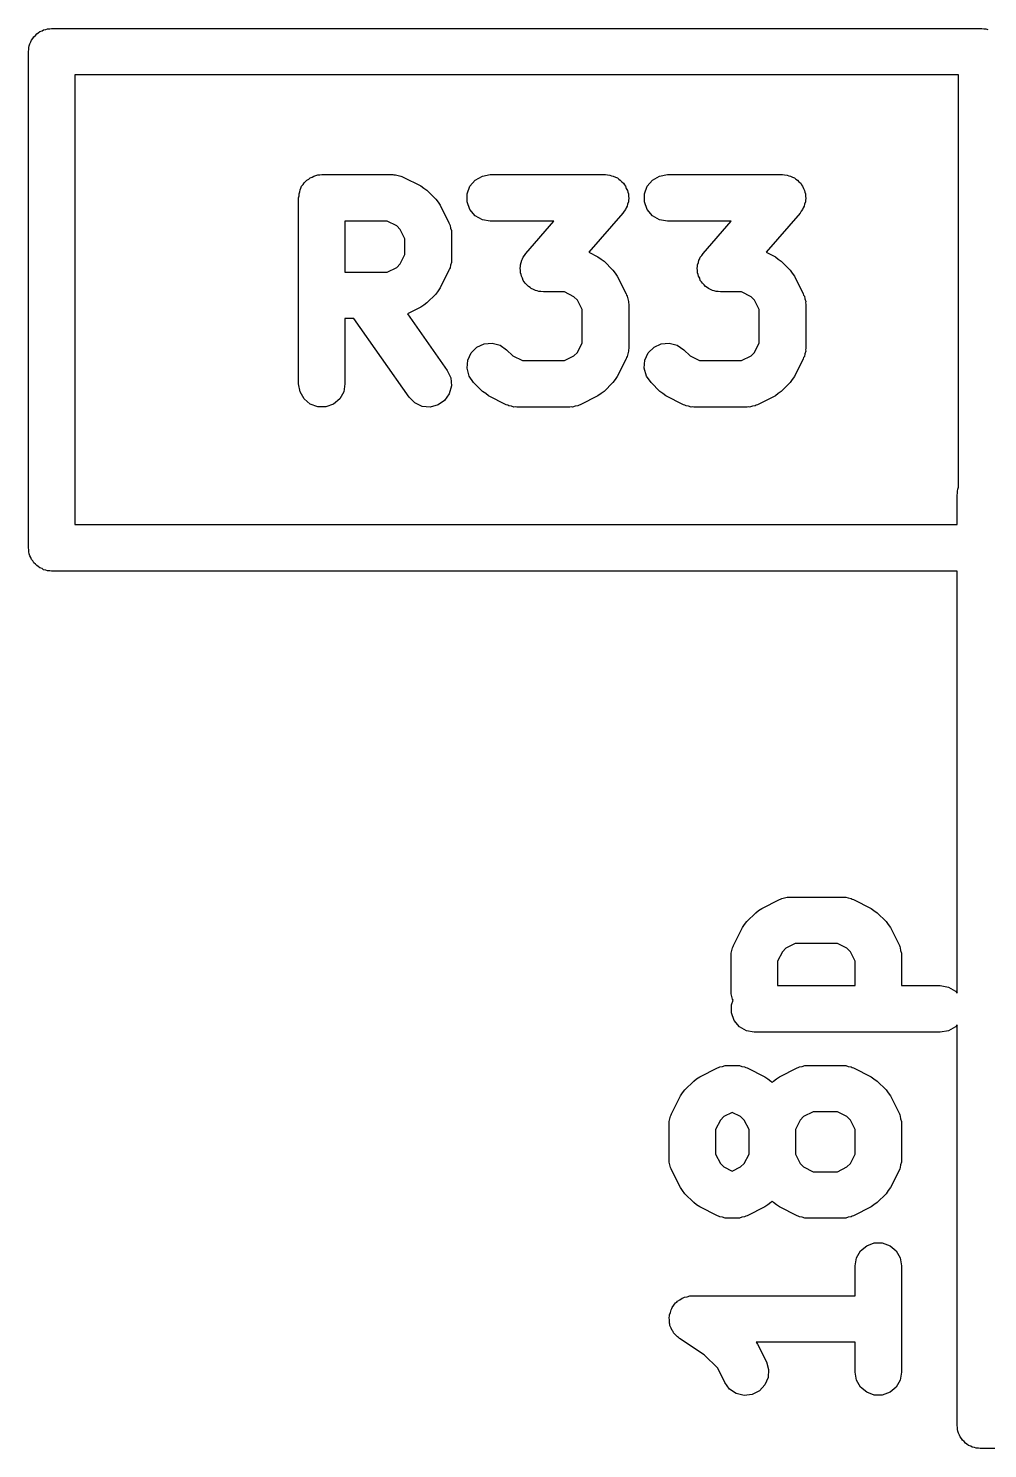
# Model space of a CAD drawing. Extents: x 10 to 287, y -200 to -10.
# Drawn here: x 182.825 to 185.918, y -65.705 to -61.125 of the extents above; entities that cross this region are included whole.
import ezdxf

# ---------------------------------------------------------------- set-up
doc = ezdxf.new("R2010")
doc.units = 0
doc.header["$MEASUREMENT"] = 0
doc.layers.add('BLACK', color=7, linetype='CONTINUOUS')

msp = doc.modelspace()

# ---------------------------------------------------------------- linework, layer by layer
at = {"layer": 'Black'}
for p, q in [((182.852, -61.1425), (182.857, -61.1393)), ((182.857, -61.1393), (182.862, -61.135)), ((182.862, -61.135), (182.869, -61.1328)), ((182.869, -61.1328), (182.874, -61.1295)), ((182.874, -61.1295), (182.881, -61.1284)), ((182.881, -61.1284), (182.887, -61.1261)), ((182.887, -61.1261), (182.894, -61.1261)), ((182.894, -61.1261), (182.9, -61.125)), ((182.9, -61.125), (185.9, -61.125)), ((185.9, -61.125), (185.906, -61.1261)), ((185.906, -61.1261), (185.913, -61.1261)), ((185.913, -61.1261), (185.919, -61.1284)), ((182.826, -61.187), (182.828, -61.1808)), ((182.828, -61.1808), (182.83, -61.1743)), ((182.83, -61.1743), (182.833, -61.1687)), ((182.833, -61.1687), (182.835, -61.1625)), ((182.835, -61.1625), (182.839, -61.1575)), ((182.839, -61.1575), (182.843, -61.1518)), ((182.843, -61.1518), (182.848, -61.1476)), ((182.848, -61.1476), (182.852, -61.1425)), ((182.825, -61.2), (182.826, -61.1935)), ((182.825, -62.8), (182.825, -61.2)), ((182.826, -61.1935), (182.826, -61.187)), ((182.975, -61.275), (182.975, -62.725)), ((185.825, -61.275), (182.975, -61.275)), ((185.825, -62.6033), (185.825, -61.275)), ((183.752, -61.5998), (183.758, -61.5976)), ((183.758, -61.5976), (183.765, -61.5976)), ((183.765, -61.5976), (183.771, -61.5964)), ((183.771, -61.5964), (184, -61.5964)), ((184, -61.5964), (184.004, -61.5972)), ((184.004, -61.5972), (184.009, -61.5969)), ((184.009, -61.5969), (184.017, -61.5994)), ((184.289, -61.601), (184.314, -61.5964)), ((184.314, -61.5964), (184.686, -61.5964)), ((184.686, -61.5964), (184.693, -61.5977)), ((184.693, -61.5977), (184.7, -61.5979)), ((184.7, -61.5979), (184.706, -61.5999)), ((184.86, -61.601), (184.886, -61.5964)), ((184.886, -61.5964), (185.257, -61.5964)), ((185.257, -61.5964), (185.264, -61.5977)), ((185.264, -61.5977), (185.272, -61.5979)), ((185.272, -61.5979), (185.277, -61.5999)), ((183.701, -61.6458), (183.704, -61.6401)), ((183.704, -61.6401), (183.706, -61.6339)), ((183.706, -61.6339), (183.711, -61.6289)), ((183.711, -61.6289), (183.714, -61.6232)), ((183.714, -61.6232), (183.719, -61.619)), ((183.719, -61.619), (183.723, -61.614)), ((183.723, -61.614), (183.729, -61.6107)), ((183.729, -61.6107), (183.734, -61.6065)), ((183.734, -61.6065), (183.74, -61.6042)), ((183.74, -61.6042), (183.746, -61.601)), ((183.746, -61.601), (183.752, -61.5998)), ((184.017, -61.5994), (184.026, -61.601)), ((184.026, -61.601), (184.029, -61.6031)), ((184.029, -61.6031), (184.034, -61.6043)), ((184.034, -61.6043), (184.091, -61.6329)), ((184.091, -61.6329), (184.1, -61.6401)), ((184.1, -61.6401), (184.11, -61.647)), ((184.24, -61.6584), (184.249, -61.6339)), ((184.249, -61.6339), (184.266, -61.614)), ((184.266, -61.614), (184.289, -61.601)), ((184.706, -61.5999), (184.711, -61.601)), ((184.711, -61.601), (184.718, -61.6046)), ((184.718, -61.6046), (184.725, -61.6073)), ((184.725, -61.6073), (184.729, -61.6111)), ((184.729, -61.6111), (184.734, -61.614)), ((184.734, -61.614), (184.739, -61.6196)), ((184.739, -61.6196), (184.744, -61.6244)), ((184.744, -61.6244), (184.747, -61.6295)), ((184.747, -61.6295), (184.751, -61.6339)), ((184.751, -61.6339), (184.753, -61.6408)), ((184.753, -61.6408), (184.757, -61.6472)), ((184.812, -61.6584), (184.821, -61.6339)), ((184.821, -61.6339), (184.838, -61.614)), ((184.838, -61.614), (184.86, -61.601)), ((185.277, -61.5999), (185.283, -61.601)), ((185.283, -61.601), (185.289, -61.6046)), ((185.289, -61.6046), (185.296, -61.6073)), ((185.296, -61.6073), (185.3, -61.6111)), ((185.3, -61.6111), (185.305, -61.614)), ((185.305, -61.614), (185.31, -61.6196)), ((185.31, -61.6196), (185.316, -61.6244)), ((185.316, -61.6244), (185.318, -61.6295)), ((185.318, -61.6295), (185.322, -61.6339)), ((185.322, -61.6339), (185.325, -61.6408)), ((185.325, -61.6408), (185.328, -61.6472)), ((183.696, -61.6714), (183.698, -61.665)), ((183.696, -62.2714), (183.696, -61.6714)), ((183.698, -61.6584), (183.7, -61.6522)), ((183.698, -61.665), (183.698, -61.6584)), ((183.7, -61.6522), (183.701, -61.6458)), ((184.11, -61.647), (184.139, -61.6755)), ((184.139, -61.6755), (184.146, -61.6854)), ((184.146, -61.6854), (184.153, -61.695)), ((184.24, -61.6845), (184.24, -61.6584)), ((184.249, -61.7089), (184.24, -61.6845)), ((184.757, -61.6472), (184.758, -61.653)), ((184.76, -61.6845), (184.757, -61.6913)), ((184.758, -61.653), (184.76, -61.6584)), ((184.76, -61.6584), (184.76, -61.6657)), ((184.76, -61.6657), (184.761, -61.673)), ((184.761, -61.673), (184.76, -61.6787)), ((184.76, -61.6787), (184.76, -61.6845)), ((184.812, -61.6845), (184.812, -61.6584)), ((184.821, -61.7089), (184.812, -61.6845)), ((185.328, -61.6472), (185.329, -61.653)), ((185.331, -61.6845), (185.328, -61.6913)), ((185.329, -61.653), (185.331, -61.6584)), ((185.331, -61.6584), (185.331, -61.6657)), ((185.331, -61.6657), (185.332, -61.673)), ((185.332, -61.673), (185.331, -61.6787)), ((185.331, -61.6787), (185.331, -61.6845)), ((184.153, -61.695), (184.181, -61.7522)), ((184.266, -61.7289), (184.249, -61.7089)), ((184.289, -61.7419), (184.266, -61.7289)), ((184.742, -61.7208), (184.632, -61.8465)), ((184.746, -61.7145), (184.742, -61.7208)), ((184.751, -61.7089), (184.746, -61.7145)), ((184.753, -61.7035), (184.751, -61.7089)), ((184.756, -61.6985), (184.753, -61.7035)), ((184.757, -61.6913), (184.756, -61.6985)), ((184.838, -61.7289), (184.821, -61.7089)), ((184.86, -61.7419), (184.838, -61.7289)), ((185.314, -61.7208), (185.204, -61.8465)), ((185.317, -61.7145), (185.314, -61.7208)), ((185.322, -61.7089), (185.317, -61.7145)), ((185.324, -61.7035), (185.322, -61.7089)), ((185.327, -61.6985), (185.324, -61.7035)), ((185.328, -61.6913), (185.327, -61.6985)), ((183.846, -61.7464), (183.846, -61.9107)), ((183.982, -61.7464), (183.846, -61.7464)), ((184.013, -61.7616), (183.982, -61.7464)), ((184.024, -61.773), (184.013, -61.7616)), ((184.039, -61.8034), (184.024, -61.773)), ((184.181, -61.7522), (184.183, -61.7563)), ((184.183, -61.7563), (184.185, -61.7601)), ((184.185, -61.7601), (184.186, -61.7687)), ((184.186, -61.7687), (184.189, -61.7771)), ((184.189, -61.7771), (184.189, -61.7815)), ((184.189, -61.7815), (184.189, -61.7857)), ((184.314, -61.7464), (184.289, -61.7419)), ((184.52, -61.7464), (184.314, -61.7464)), ((184.429, -61.8506), (184.52, -61.7464)), ((184.886, -61.7464), (184.86, -61.7419)), ((185.092, -61.7464), (184.886, -61.7464)), ((185.001, -61.8506), (185.092, -61.7464)), ((184.039, -61.8537), (184.039, -61.8034)), ((184.189, -61.7857), (184.189, -61.8714)), ((184.024, -61.8841), (184.039, -61.8537)), ((184.189, -61.8714), (184.189, -61.8757)), ((184.414, -61.8801), (184.416, -61.8729)), ((184.416, -61.8729), (184.419, -61.8679)), ((184.419, -61.8679), (184.421, -61.8625)), ((184.421, -61.8625), (184.425, -61.8569)), ((184.425, -61.8569), (184.429, -61.8506)), ((184.632, -61.8465), (184.662, -61.8615)), ((184.662, -61.8615), (184.672, -61.8687)), ((184.672, -61.8687), (184.682, -61.8755)), ((184.986, -61.8801), (184.987, -61.8729)), ((184.987, -61.8729), (184.99, -61.8679)), ((184.99, -61.8679), (184.992, -61.8625)), ((184.992, -61.8625), (184.997, -61.8569)), ((184.997, -61.8569), (185.001, -61.8506)), ((185.204, -61.8465), (185.234, -61.8615)), ((185.234, -61.8615), (185.243, -61.8687)), ((185.243, -61.8687), (185.253, -61.8755)), ((183.846, -61.9107), (183.982, -61.9107)), ((183.982, -61.9107), (184.013, -61.8955)), ((184.013, -61.8955), (184.024, -61.8841)), ((184.181, -61.905), (184.153, -61.9621)), ((184.183, -61.9008), (184.181, -61.905)), ((184.185, -61.8971), (184.183, -61.9008)), ((184.186, -61.8884), (184.185, -61.8971)), ((184.189, -61.88), (184.186, -61.8884)), ((184.189, -61.8757), (184.189, -61.88)), ((184.411, -61.8984), (184.412, -61.8928)), ((184.412, -61.9057), (184.411, -61.8984)), ((184.412, -61.887), (184.414, -61.8801)), ((184.412, -61.8928), (184.412, -61.887)), ((184.412, -61.913), (184.412, -61.9057)), ((184.414, -61.9185), (184.412, -61.913)), ((184.415, -61.9242), (184.414, -61.9185)), ((184.682, -61.8755), (184.71, -61.9041)), ((184.71, -61.9041), (184.717, -61.914)), ((184.717, -61.914), (184.724, -61.9236)), ((184.982, -61.8984), (184.983, -61.8928)), ((184.983, -61.9057), (184.982, -61.8984)), ((184.983, -61.887), (184.986, -61.8801)), ((184.983, -61.8928), (184.983, -61.887)), ((184.983, -61.913), (184.983, -61.9057)), ((184.985, -61.9185), (184.983, -61.913)), ((184.986, -61.9242), (184.985, -61.9185)), ((185.253, -61.8755), (185.282, -61.9041)), ((185.282, -61.9041), (185.288, -61.9139)), ((185.288, -61.9139), (185.296, -61.9236)), ((184.153, -61.9621), (184.146, -61.9718)), ((184.418, -61.9306), (184.415, -61.9242)), ((184.421, -61.9375), (184.418, -61.9306)), ((184.424, -61.9419), (184.421, -61.9375)), ((184.427, -61.947), (184.424, -61.9419)), ((184.433, -61.9518), (184.427, -61.947)), ((184.438, -61.9575), (184.433, -61.9518)), ((184.443, -61.9603), (184.438, -61.9575)), ((184.447, -61.9642), (184.443, -61.9603)), ((184.454, -61.9668), (184.447, -61.9642)), ((184.724, -61.9236), (184.753, -61.9807)), ((184.99, -61.9306), (184.986, -61.9242)), ((184.992, -61.9375), (184.99, -61.9306)), ((184.996, -61.9419), (184.992, -61.9375)), ((184.999, -61.947), (184.996, -61.9419)), ((185.004, -61.9518), (184.999, -61.947)), ((185.009, -61.9575), (185.004, -61.9518)), ((185.014, -61.9603), (185.009, -61.9575)), ((185.018, -61.9642), (185.014, -61.9603)), ((185.025, -61.9668), (185.018, -61.9642)), ((185.296, -61.9236), (185.324, -61.9807)), ((184.11, -62.0102), (184.1, -62.0171)), ((184.139, -61.9816), (184.11, -62.0102)), ((184.146, -61.9718), (184.139, -61.9816)), ((184.46, -61.9705), (184.454, -61.9668)), ((184.466, -61.9715), (184.46, -61.9705)), ((184.471, -61.9736), (184.466, -61.9715)), ((184.478, -61.9737), (184.471, -61.9736)), ((184.486, -61.975), (184.478, -61.9737)), ((184.554, -61.975), (184.486, -61.975)), ((184.584, -61.9902), (184.554, -61.975)), ((184.596, -62.0016), (184.584, -61.9902)), ((184.611, -62.032), (184.596, -62.0016)), ((184.753, -61.9807), (184.754, -61.9849)), ((184.754, -61.9849), (184.756, -61.9886)), ((184.756, -61.9886), (184.758, -61.9973)), ((184.758, -61.9973), (184.76, -62.0057)), ((184.76, -62.0057), (184.76, -62.01)), ((184.76, -62.01), (184.761, -62.0143)), ((185.031, -61.9705), (185.025, -61.9668)), ((185.037, -61.9715), (185.031, -61.9705)), ((185.043, -61.9736), (185.037, -61.9715)), ((185.05, -61.9737), (185.043, -61.9736)), ((185.057, -61.975), (185.05, -61.9737)), ((185.125, -61.975), (185.057, -61.975)), ((185.156, -61.9902), (185.125, -61.975)), ((185.167, -62.0016), (185.156, -61.9902)), ((185.182, -62.032), (185.167, -62.0016)), ((185.324, -61.9807), (185.325, -61.9849)), ((185.325, -61.9849), (185.328, -61.9886)), ((185.328, -61.9886), (185.329, -61.9973)), ((185.329, -61.9973), (185.332, -62.0057)), ((185.332, -62.0057), (185.331, -62.01)), ((185.331, -62.01), (185.332, -62.0143)), ((184.091, -62.0242), (184.048, -62.0457)), ((184.048, -62.0457), (184.176, -62.2284)), ((184.1, -62.0171), (184.091, -62.0242)), ((184.611, -62.1394), (184.611, -62.032)), ((184.761, -62.0143), (184.761, -62.1571)), ((185.182, -62.1394), (185.182, -62.032)), ((185.332, -62.0143), (185.332, -62.1571)), ((183.875, -62.0607), (183.846, -62.0607)), ((183.846, -62.0607), (183.846, -62.2714)), ((184.053, -62.3144), (183.875, -62.0607)), ((184.271, -62.1528), (184.295, -62.1418)), ((184.295, -62.1418), (184.321, -62.1396)), ((184.321, -62.1396), (184.346, -62.1463)), ((184.346, -62.1463), (184.367, -62.1613)), ((184.596, -62.1699), (184.611, -62.1394)), ((184.843, -62.1528), (184.866, -62.1418)), ((184.866, -62.1418), (184.892, -62.1396)), ((184.892, -62.1396), (184.917, -62.1463)), ((184.917, -62.1463), (184.939, -62.1613)), ((185.167, -62.1699), (185.182, -62.1394)), ((184.242, -62.1949), (184.253, -62.1713)), ((184.253, -62.1713), (184.271, -62.1528)), ((184.367, -62.1613), (184.387, -62.1812)), ((184.387, -62.1812), (184.418, -62.1964)), ((184.554, -62.1964), (184.584, -62.1812)), ((184.584, -62.1812), (184.596, -62.1699)), ((184.753, -62.1907), (184.724, -62.2478)), ((184.754, -62.1865), (184.753, -62.1907)), ((184.756, -62.1828), (184.754, -62.1865)), ((184.758, -62.1741), (184.756, -62.1828)), ((184.76, -62.1657), (184.758, -62.1741)), ((184.761, -62.1571), (184.76, -62.1614)), ((184.76, -62.1614), (184.76, -62.1657)), ((184.813, -62.1949), (184.824, -62.1713)), ((184.824, -62.1713), (184.843, -62.1528)), ((184.939, -62.1613), (184.959, -62.1812)), ((184.959, -62.1812), (184.989, -62.1964)), ((185.125, -62.1964), (185.156, -62.1812)), ((185.156, -62.1812), (185.167, -62.1699)), ((185.324, -62.1907), (185.296, -62.2478)), ((185.325, -62.1865), (185.324, -62.1907)), ((185.328, -62.1828), (185.325, -62.1865)), ((185.329, -62.1741), (185.328, -62.1828)), ((185.332, -62.1657), (185.329, -62.1741)), ((185.332, -62.1571), (185.331, -62.1614)), ((185.331, -62.1614), (185.332, -62.1657)), ((184.176, -62.2284), (184.187, -62.252)), ((184.24, -62.2208), (184.242, -62.1949)), ((184.246, -62.246), (184.24, -62.2208)), ((184.418, -62.1964), (184.554, -62.1964)), ((184.811, -62.2208), (184.813, -62.1949)), ((184.818, -62.246), (184.811, -62.2208)), ((184.989, -62.1964), (185.125, -62.1964)), ((183.701, -62.2971), (183.696, -62.2714)), ((183.846, -62.2714), (183.842, -62.2971)), ((184.189, -62.278), (184.182, -62.3031)), ((184.187, -62.252), (184.189, -62.278)), ((184.261, -62.2673), (184.246, -62.246)), ((184.29, -62.2959), (184.261, -62.2673)), ((184.71, -62.2673), (184.682, -62.2959)), ((184.717, -62.2575), (184.71, -62.2673)), ((184.724, -62.2478), (184.717, -62.2575)), ((184.833, -62.2673), (184.818, -62.246)), ((184.861, -62.2959), (184.833, -62.2673)), ((185.282, -62.2673), (185.253, -62.2959)), ((185.288, -62.2575), (185.282, -62.2673)), ((185.296, -62.2478), (185.288, -62.2575)), ((183.714, -62.3196), (183.701, -62.2971)), ((183.734, -62.3364), (183.714, -62.3196)), ((183.829, -62.3196), (183.809, -62.3364)), ((183.842, -62.2971), (183.829, -62.3196)), ((184.071, -62.3329), (184.053, -62.3144)), ((184.167, -62.3245), (184.146, -62.3394)), ((184.182, -62.3031), (184.167, -62.3245)), ((184.3, -62.3028), (184.29, -62.2959)), ((184.309, -62.3099), (184.3, -62.3028)), ((184.366, -62.3385), (184.309, -62.3099)), ((184.662, -62.3099), (184.605, -62.3385)), ((184.672, -62.3028), (184.662, -62.3099)), ((184.682, -62.2959), (184.672, -62.3028)), ((184.871, -62.3028), (184.861, -62.2959)), ((184.881, -62.3099), (184.871, -62.3028)), ((184.938, -62.3385), (184.881, -62.3099)), ((185.234, -62.3099), (185.176, -62.3385)), ((185.243, -62.3028), (185.234, -62.3099)), ((185.253, -62.2959), (185.243, -62.3028)), ((183.758, -62.3453), (183.734, -62.3364)), ((183.784, -62.3453), (183.758, -62.3453)), ((183.809, -62.3364), (183.784, -62.3453)), ((184.095, -62.3439), (184.071, -62.3329)), ((184.121, -62.3461), (184.095, -62.3439)), ((184.146, -62.3394), (184.121, -62.3461)), ((184.371, -62.3397), (184.366, -62.3385)), ((184.374, -62.3419), (184.371, -62.3397)), ((184.383, -62.3434), (184.374, -62.3419)), ((184.391, -62.3459), (184.383, -62.3434)), ((184.396, -62.3457), (184.391, -62.3459)), ((184.4, -62.3464), (184.396, -62.3457)), ((184.571, -62.3464), (184.4, -62.3464)), ((184.576, -62.3457), (184.571, -62.3464)), ((184.58, -62.3459), (184.576, -62.3457)), ((184.588, -62.3434), (184.58, -62.3459)), ((184.597, -62.3419), (184.588, -62.3434)), ((184.601, -62.3397), (184.597, -62.3419)), ((184.605, -62.3385), (184.601, -62.3397)), ((184.942, -62.3397), (184.938, -62.3385)), ((184.946, -62.3419), (184.942, -62.3397)), ((184.954, -62.3434), (184.946, -62.3419)), ((184.963, -62.3459), (184.954, -62.3434)), ((184.967, -62.3457), (184.963, -62.3459)), ((184.971, -62.3464), (184.967, -62.3457)), ((185.143, -62.3464), (184.971, -62.3464)), ((185.147, -62.3457), (185.143, -62.3464)), ((185.151, -62.3459), (185.147, -62.3457)), ((185.16, -62.3434), (185.151, -62.3459)), ((185.169, -62.3419), (185.16, -62.3434)), ((185.172, -62.3397), (185.169, -62.3419)), ((185.176, -62.3385), (185.172, -62.3397)), ((185.823, -62.6106), (185.825, -62.6041)), ((185.825, -62.6041), (185.825, -62.6033)), ((185.82, -62.6298), (185.821, -62.6233)), ((185.82, -62.725), (185.82, -62.6298)), ((185.821, -62.6168), (185.823, -62.6106)), ((185.821, -62.6233), (185.821, -62.6168)), ((182.975, -62.725), (185.82, -62.725)), ((182.826, -62.8065), (182.825, -62.8)), ((182.826, -62.813), (182.826, -62.8065)), ((182.828, -62.8192), (182.826, -62.813)), ((182.83, -62.8257), (182.828, -62.8192)), ((182.833, -62.8313), (182.83, -62.8257)), ((182.835, -62.8375), (182.833, -62.8313)), ((182.839, -62.8425), (182.835, -62.8375)), ((182.843, -62.8482), (182.839, -62.8425)), ((182.848, -62.8524), (182.843, -62.8482)), ((182.852, -62.8575), (182.848, -62.8524)), ((182.857, -62.8607), (182.852, -62.8575)), ((182.862, -62.865), (182.857, -62.8607)), ((182.869, -62.8672), (182.862, -62.865)), ((182.874, -62.8705), (182.869, -62.8672)), ((182.881, -62.8716), (182.874, -62.8705)), ((182.887, -62.8739), (182.881, -62.8716)), ((182.894, -62.8739), (182.887, -62.8739)), ((182.9, -62.875), (182.894, -62.8739)), ((185.82, -62.875), (182.9, -62.875)), ((185.82, -64.2359), (185.82, -62.875)), ((185.247, -63.9341), (185.251, -63.9329)), ((185.251, -63.9329), (185.255, -63.9308)), ((185.255, -63.9308), (185.264, -63.9292)), ((185.264, -63.9292), (185.272, -63.9267)), ((185.272, -63.9267), (185.276, -63.927)), ((185.276, -63.927), (185.281, -63.9262)), ((185.281, -63.9262), (185.452, -63.9262)), ((185.452, -63.9262), (185.456, -63.927)), ((185.456, -63.927), (185.461, -63.9267)), ((185.461, -63.9267), (185.469, -63.9292)), ((185.469, -63.9292), (185.478, -63.9308)), ((185.478, -63.9308), (185.482, -63.9329)), ((185.482, -63.9329), (185.486, -63.9341)), ((185.142, -64.0053), (185.171, -63.9768)), ((185.171, -63.9768), (185.18, -63.9699)), ((185.18, -63.9699), (185.19, -63.9627)), ((185.19, -63.9627), (185.247, -63.9341)), ((185.486, -63.9341), (185.543, -63.9627)), ((185.543, -63.9627), (185.552, -63.9699)), ((185.552, -63.9699), (185.562, -63.9768)), ((185.562, -63.9768), (185.591, -64.0053)), ((185.099, -64.082), (185.128, -64.0248)), ((185.128, -64.0248), (185.135, -64.0152)), ((185.135, -64.0152), (185.142, -64.0053)), ((185.591, -64.0053), (185.598, -64.0152)), ((185.598, -64.0152), (185.605, -64.0248)), ((185.605, -64.0248), (185.634, -64.082)), ((185.091, -64.1155), (185.092, -64.1113)), ((185.091, -64.2298), (185.091, -64.1155)), ((185.092, -64.1069), (185.094, -64.0985)), ((185.092, -64.1113), (185.092, -64.1069)), ((185.094, -64.0985), (185.096, -64.0899)), ((185.096, -64.0899), (185.098, -64.0861)), ((185.098, -64.0861), (185.099, -64.082)), ((185.257, -64.1028), (185.241, -64.1332)), ((185.268, -64.0914), (185.257, -64.1028)), ((185.298, -64.0762), (185.268, -64.0914)), ((185.434, -64.0762), (185.298, -64.0762)), ((185.465, -64.0914), (185.434, -64.0762)), ((185.476, -64.1028), (185.465, -64.0914)), ((185.491, -64.1332), (185.476, -64.1028)), ((185.634, -64.082), (185.635, -64.0861)), ((185.635, -64.0861), (185.637, -64.0899)), ((185.637, -64.0899), (185.638, -64.0985)), ((185.638, -64.0985), (185.641, -64.1069)), ((185.641, -64.1069), (185.641, -64.1113)), ((185.641, -64.1113), (185.641, -64.1155)), ((185.641, -64.1155), (185.641, -64.2119)), ((185.241, -64.1332), (185.241, -64.2119)), ((185.491, -64.2119), (185.491, -64.1332)), ((185.092, -64.2341), (185.091, -64.2298)), ((185.092, -64.2384), (185.092, -64.2341)), ((185.094, -64.2468), (185.092, -64.2384)), ((185.096, -64.2555), (185.094, -64.2468)), ((185.241, -64.2119), (185.491, -64.2119)), ((185.641, -64.2119), (185.766, -64.2119)), ((185.766, -64.2119), (185.792, -64.2165)), ((185.792, -64.2165), (185.815, -64.2295)), ((185.815, -64.2295), (185.82, -64.2359)), ((185.093, -64.2739), (185.098, -64.259)), ((185.093, -64.3), (185.093, -64.2739)), ((185.101, -64.3244), (185.093, -64.3)), ((185.098, -64.259), (185.096, -64.2555)), ((185.118, -64.3444), (185.101, -64.3244)), ((185.141, -64.3574), (185.118, -64.3444)), ((185.815, -64.3444), (185.792, -64.3574)), ((185.82, -64.338), (185.815, -64.3444)), ((185.82, -65.6298), (185.82, -64.338)), ((185.166, -64.3619), (185.141, -64.3574)), ((185.766, -64.3619), (185.166, -64.3619)), ((185.792, -64.3574), (185.766, -64.3619)), ((184.99, -64.5056), (185.047, -64.477)), ((185.047, -64.477), (185.051, -64.4758)), ((185.051, -64.4758), (185.055, -64.4736)), ((185.055, -64.4736), (185.064, -64.4721)), ((185.064, -64.4721), (185.072, -64.4696)), ((185.072, -64.4696), (185.076, -64.4698)), ((185.076, -64.4698), (185.081, -64.4691)), ((185.081, -64.4691), (185.109, -64.4691)), ((185.109, -64.4691), (185.114, -64.4698)), ((185.114, -64.4698), (185.118, -64.4696)), ((185.118, -64.4696), (185.126, -64.4721)), ((185.126, -64.4721), (185.135, -64.4736)), ((185.135, -64.4736), (185.139, -64.4758)), ((185.139, -64.4758), (185.143, -64.477)), ((185.143, -64.477), (185.2, -64.5056)), ((185.247, -64.5056), (185.304, -64.477)), ((185.304, -64.477), (185.308, -64.4758)), ((185.308, -64.4758), (185.312, -64.4736)), ((185.312, -64.4736), (185.321, -64.4721)), ((185.321, -64.4721), (185.329, -64.4696)), ((185.329, -64.4696), (185.334, -64.4698)), ((185.334, -64.4698), (185.338, -64.4691)), ((185.338, -64.4691), (185.452, -64.4691)), ((185.452, -64.4691), (185.456, -64.4698)), ((185.456, -64.4698), (185.461, -64.4696)), ((185.461, -64.4696), (185.469, -64.4721)), ((185.469, -64.4721), (185.478, -64.4736)), ((185.478, -64.4736), (185.482, -64.4758)), ((185.482, -64.4758), (185.486, -64.477)), ((185.486, -64.477), (185.543, -64.5056)), ((184.942, -64.5482), (184.971, -64.5196)), ((184.971, -64.5196), (184.98, -64.5127)), ((184.98, -64.5127), (184.99, -64.5056)), ((185.2, -64.5056), (185.21, -64.5127)), ((185.21, -64.5127), (185.219, -64.5196)), ((185.219, -64.5196), (185.224, -64.5237)), ((185.224, -64.5237), (185.228, -64.5196)), ((185.228, -64.5196), (185.238, -64.5127)), ((185.238, -64.5127), (185.247, -64.5056)), ((185.543, -64.5056), (185.552, -64.5127)), ((185.552, -64.5127), (185.562, -64.5196)), ((185.562, -64.5196), (185.591, -64.5482)), ((184.899, -64.6248), (184.928, -64.5677)), ((184.928, -64.5677), (184.935, -64.558)), ((184.935, -64.558), (184.942, -64.5482)), ((185.591, -64.5482), (185.598, -64.558)), ((185.598, -64.558), (185.605, -64.5677)), ((185.605, -64.5677), (185.634, -64.6248)), ((185.095, -64.6208), (185.068, -64.6343)), ((185.122, -64.6343), (185.095, -64.6208)), ((185.356, -64.6191), (185.325, -64.6343)), ((185.434, -64.6191), (185.356, -64.6191)), ((185.465, -64.6343), (185.434, -64.6191)), ((184.891, -64.6584), (184.892, -64.6541)), ((184.891, -64.7727), (184.891, -64.6584)), ((184.892, -64.6498), (184.894, -64.6414)), ((184.892, -64.6541), (184.892, -64.6498)), ((184.894, -64.6414), (184.896, -64.6327)), ((184.896, -64.6327), (184.898, -64.629)), ((184.898, -64.629), (184.899, -64.6248)), ((185.057, -64.6457), (185.041, -64.6761)), ((185.068, -64.6343), (185.057, -64.6457)), ((185.133, -64.6457), (185.122, -64.6343)), ((185.149, -64.6761), (185.133, -64.6457)), ((185.314, -64.6457), (185.299, -64.6761)), ((185.325, -64.6343), (185.314, -64.6457)), ((185.476, -64.6457), (185.465, -64.6343)), ((185.491, -64.6761), (185.476, -64.6457)), ((185.634, -64.6248), (185.635, -64.629)), ((185.635, -64.629), (185.637, -64.6327)), ((185.637, -64.6327), (185.638, -64.6414)), ((185.638, -64.6414), (185.641, -64.6498)), ((185.641, -64.6498), (185.641, -64.6541)), ((185.641, -64.6541), (185.641, -64.6584)), ((185.641, -64.6584), (185.641, -64.7727)), ((185.041, -64.6761), (185.041, -64.755)), ((185.149, -64.755), (185.149, -64.6761)), ((185.299, -64.6761), (185.299, -64.755)), ((185.491, -64.755), (185.491, -64.6761)), ((185.041, -64.755), (185.057, -64.7854)), ((185.133, -64.7854), (185.149, -64.755)), ((185.299, -64.755), (185.314, -64.7854)), ((185.476, -64.7854), (185.491, -64.755)), ((184.892, -64.7769), (184.891, -64.7727)), ((184.892, -64.7812), (184.892, -64.7769)), ((184.894, -64.7897), (184.892, -64.7812)), ((184.896, -64.7983), (184.894, -64.7897)), ((184.898, -64.8021), (184.896, -64.7983)), ((184.899, -64.8062), (184.898, -64.8021)), ((185.057, -64.7854), (185.068, -64.7967)), ((185.068, -64.7967), (185.095, -64.8102)), ((185.095, -64.8102), (185.122, -64.7967)), ((185.122, -64.7967), (185.133, -64.7854)), ((185.314, -64.7854), (185.325, -64.7967)), ((185.325, -64.7967), (185.356, -64.8119)), ((185.434, -64.8119), (185.465, -64.7967)), ((185.465, -64.7967), (185.476, -64.7854)), ((185.635, -64.8021), (185.634, -64.8062)), ((185.637, -64.7983), (185.635, -64.8021)), ((185.638, -64.7897), (185.637, -64.7983)), ((185.641, -64.7812), (185.638, -64.7897)), ((185.641, -64.7727), (185.641, -64.7769)), ((185.641, -64.7769), (185.641, -64.7812)), ((184.928, -64.8633), (184.899, -64.8062)), ((185.356, -64.8119), (185.434, -64.8119)), ((185.634, -64.8062), (185.605, -64.8633)), ((184.935, -64.873), (184.928, -64.8633)), ((184.942, -64.8828), (184.935, -64.873)), ((184.971, -64.9114), (184.942, -64.8828)), ((185.591, -64.8828), (185.562, -64.9114)), ((185.598, -64.873), (185.591, -64.8828)), ((185.605, -64.8633), (185.598, -64.873)), ((184.98, -64.9183), (184.971, -64.9114)), ((184.99, -64.9255), (184.98, -64.9183)), ((185.047, -64.954), (184.99, -64.9255)), ((185.2, -64.9255), (185.143, -64.954)), ((185.21, -64.9183), (185.2, -64.9255)), ((185.219, -64.9114), (185.21, -64.9183)), ((185.224, -64.9073), (185.219, -64.9114)), ((185.228, -64.9114), (185.224, -64.9073)), ((185.238, -64.9183), (185.228, -64.9114)), ((185.247, -64.9255), (185.238, -64.9183)), ((185.304, -64.954), (185.247, -64.9255)), ((185.543, -64.9255), (185.486, -64.954)), ((185.552, -64.9183), (185.543, -64.9255)), ((185.562, -64.9114), (185.552, -64.9183)), ((185.051, -64.9553), (185.047, -64.954)), ((185.055, -64.9574), (185.051, -64.9553)), ((185.064, -64.9589), (185.055, -64.9574)), ((185.072, -64.9615), (185.064, -64.9589)), ((185.076, -64.9612), (185.072, -64.9615)), ((185.081, -64.9619), (185.076, -64.9612)), ((185.109, -64.9619), (185.081, -64.9619)), ((185.114, -64.9612), (185.109, -64.9619)), ((185.118, -64.9615), (185.114, -64.9612)), ((185.126, -64.9589), (185.118, -64.9615)), ((185.135, -64.9574), (185.126, -64.9589)), ((185.139, -64.9553), (185.135, -64.9574)), ((185.143, -64.954), (185.139, -64.9553)), ((185.308, -64.9553), (185.304, -64.954)), ((185.312, -64.9574), (185.308, -64.9553)), ((185.321, -64.9589), (185.312, -64.9574)), ((185.329, -64.9615), (185.321, -64.9589)), ((185.334, -64.9612), (185.329, -64.9615)), ((185.338, -64.9619), (185.334, -64.9612)), ((185.452, -64.9619), (185.338, -64.9619)), ((185.456, -64.9612), (185.452, -64.9619)), ((185.461, -64.9615), (185.456, -64.9612)), ((185.469, -64.9589), (185.461, -64.9615)), ((185.478, -64.9574), (185.469, -64.9589)), ((185.482, -64.9553), (185.478, -64.9574)), ((185.486, -64.954), (185.482, -64.9553)), ((185.496, -65.0899), (185.509, -65.0673)), ((185.509, -65.0673), (185.529, -65.0506)), ((185.529, -65.0506), (185.553, -65.0417)), ((185.553, -65.0417), (185.579, -65.0417)), ((185.579, -65.0417), (185.604, -65.0506)), ((185.604, -65.0506), (185.624, -65.0673)), ((185.624, -65.0673), (185.637, -65.0899)), ((185.491, -65.1155), (185.496, -65.0899)), ((185.491, -65.2119), (185.491, -65.1155)), ((185.637, -65.0899), (185.641, -65.1155)), ((185.641, -65.1155), (185.641, -65.4584)), ((184.941, -65.2165), (184.95, -65.2149)), ((184.95, -65.2149), (184.958, -65.2124)), ((184.958, -65.2124), (184.962, -65.2127)), ((184.962, -65.2127), (184.966, -65.2119)), ((184.966, -65.2119), (185.491, -65.2119)), ((184.896, -65.2655), (184.898, -65.2568)), ((184.898, -65.2568), (184.9, -65.2533)), ((184.9, -65.2533), (184.901, -65.2494)), ((184.901, -65.2494), (184.907, -65.2426)), ((184.907, -65.2426), (184.912, -65.2351)), ((184.912, -65.2351), (184.916, -65.2327)), ((184.916, -65.2327), (184.918, -65.2295)), ((184.918, -65.2295), (184.926, -65.225)), ((184.926, -65.225), (184.933, -65.2197)), ((184.933, -65.2197), (184.937, -65.2185)), ((184.937, -65.2185), (184.941, -65.2165)), ((184.892, -65.2821), (184.893, -65.2781)), ((184.893, -65.291), (184.892, -65.2821)), ((184.893, -65.2739), (184.896, -65.2655)), ((184.893, -65.2781), (184.893, -65.2739)), ((184.893, -65.3), (184.893, -65.291)), ((184.894, -65.3039), (184.893, -65.3)), ((184.894, -65.308), (184.894, -65.3039)), ((184.898, -65.316), (184.894, -65.308)), ((184.901, -65.3244), (184.898, -65.316)), ((184.904, -65.3276), (184.901, -65.3244)), ((184.906, -65.3314), (184.904, -65.3276)), ((184.912, -65.3375), (184.906, -65.3314)), ((184.918, -65.3444), (184.912, -65.3375)), ((184.922, -65.3465), (184.918, -65.3444)), ((184.925, -65.3493), (184.922, -65.3465)), ((185.004, -65.4024), (184.925, -65.3493)), ((185.491, -65.3619), (185.172, -65.3619)), ((185.172, -65.3619), (185.176, -65.3677)), ((185.176, -65.3677), (185.205, -65.4248)), ((185.491, -65.4584), (185.491, -65.3619)), ((185.048, -65.4457), (185.004, -65.4024)), ((185.205, -65.4248), (185.212, -65.4498)), ((185.071, -65.4919), (185.048, -65.4457)), ((185.211, -65.4758), (185.2, -65.4997)), ((185.212, -65.4498), (185.211, -65.4758)), ((185.496, -65.484), (185.491, -65.4584)), ((185.509, -65.5066), (185.496, -65.484)), ((185.637, -65.484), (185.624, -65.5066)), ((185.641, -65.4584), (185.637, -65.484)), ((185.086, -65.5128), (185.071, -65.4919)), ((185.108, -65.5272), (185.086, -65.5128)), ((185.133, -65.5332), (185.108, -65.5272)), ((185.159, -65.5303), (185.133, -65.5332)), ((185.183, -65.5186), (185.159, -65.5303)), ((185.2, -65.4997), (185.183, -65.5186)), ((185.529, -65.5233), (185.509, -65.5066)), ((185.553, -65.5322), (185.529, -65.5233)), ((185.579, -65.5322), (185.553, -65.5322)), ((185.604, -65.5233), (185.579, -65.5322)), ((185.624, -65.5066), (185.604, -65.5233)), ((185.821, -65.6363), (185.82, -65.6298)), ((185.821, -65.6428), (185.821, -65.6363)), ((185.823, -65.649), (185.821, -65.6428)), ((185.825, -65.6555), (185.823, -65.649)), ((185.828, -65.6611), (185.825, -65.6555)), ((185.83, -65.6673), (185.828, -65.6611)), ((185.834, -65.6723), (185.83, -65.6673)), ((185.838, -65.678), (185.834, -65.6723)), ((185.843, -65.6822), (185.838, -65.678)), ((185.847, -65.6873), (185.843, -65.6822)), ((185.852, -65.6905), (185.847, -65.6873)), ((185.857, -65.6948), (185.852, -65.6905)), ((185.864, -65.697), (185.857, -65.6948)), ((185.869, -65.7003), (185.864, -65.697)), ((185.876, -65.7014), (185.869, -65.7003)), ((185.882, -65.7037), (185.876, -65.7014)), ((185.889, -65.7037), (185.882, -65.7037)), ((185.895, -65.7048), (185.889, -65.7037)), ((187.495, -65.7048), (185.895, -65.7048))]:
    msp.add_line(p, q, dxfattribs=at)

doc.saveas('drawing.dxf')
